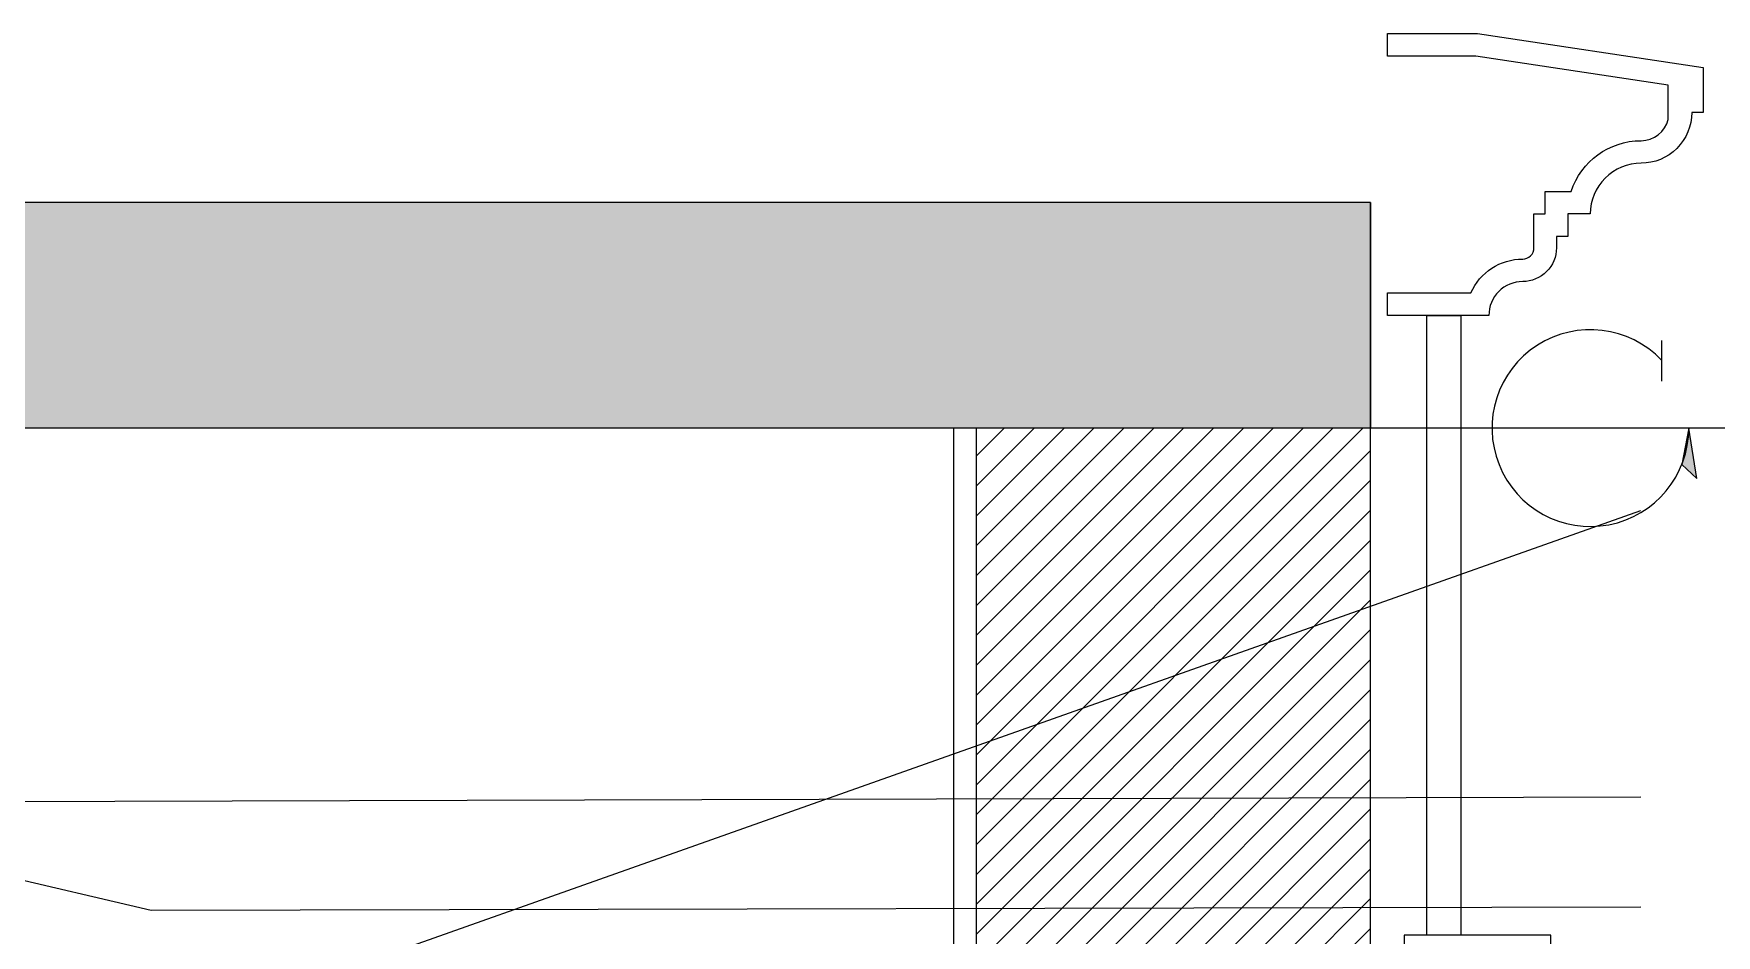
# Model space of a CAD drawing. Header units: inches. Extents: x -12478 to 399182, y -16583 to 525552.
# Drawn here: x 66060 to 67553, y 22562 to 23362 of the extents above; entities that cross this region are included whole.
import ezdxf

# ---------------------------------------------------------------- set-up
doc = ezdxf.new("R2010")
doc.units = ezdxf.units.IN
doc.header["$LTSCALE"] = 1000
doc.header["$MEASUREMENT"] = 0
doc.linetypes.add('DASHED', pattern=[0.75, 0.5, -0.25])
doc.linetypes.add('HIDDEN', pattern=[0.375, 0.25, -0.125])
for name, color, linetype in [('A-Hidden', 8, 'HIDDEN'), ('Layer1', 1, 'Continuous'), ('Layer3', 3, 'Continuous'), ('Layer7', 8, 'Continuous')]:
    doc.layers.add(name, color=color, linetype=linetype)
doc.layers.add('A-RNDR-PLST', color=1, linetype='Continuous', lineweight=9)
doc.layers.add('ID-NOTES', color=3, linetype='Continuous', lineweight=0)
doc.styles.add('ZZ-Dim All', font='romans.shx', dxfattribs={"width": 0.8})
doc.dimstyles.new('DIM 0200', dxfattribs={"dimscale": 200, "dimtxt": 1, "dimasz": 0.8, "dimexe": 0.5, "dimexo": 1, "dimgap": 0.4, "dimtad": 1, "dimdec": 0, "dimrnd": 10, "dimdsep": 46, "dimtxsty": 'ZZ-Dim All', "dimblk1": 'ARCHTICK', "dimblk2": 'ARCHTICK', "dimsah": 1, "dimcen": 1, "dimdle": 0.5, "dimclrd": 256, "dimclre": 256, "dimclrt": 256, "dimadec": 0, "dimazin": 2, "dimtfac": 1, "dimtdec": 0, "dimtix": 1, "dimtmove": 2, "dimatfit": 2, "dimfxl": 1, "dimfxlon": 1, "dimtolj": 1, "dimtzin": 0, "dimlwd": -1, "dimlwe": -1, "dimarcsym": 0})

# ---------------------------------------------------------------- blocks, each defined once
blk = doc.blocks.new('arrow01')
at = {"layer": 'Layer1'}
blk.add_hatch(color=256, dxfattribs=at).paths.add_polyline_path([(7, -44.7), (0, 0), (-6.2, -32.4)])
at = {"layer": 'Layer1', "elevation": 375.8}
blk.add_lwpolyline([(7, -44.7), (0, 0), (-6.2, -32.4)], close=True, dxfattribs=at)
at = {"layer": 'Layer7'}
blk.add_line((-24, 41.5), (-24, 77.7), dxfattribs=at)
blk.add_arc((-87.3, 0), 87.3, 43.49, 0, dxfattribs=at)
blk = doc.blocks.new('_ARCHTICK')
at = {"color": 0, "linetype": 'ByBlock', "const_width": 0.15}
blk.add_lwpolyline([(-0.5, -0.5), (0.5, 0.5)], dxfattribs=at)

msp = doc.modelspace()

# ---------------------------------------------------------------- hatches: boundary and pattern name
at = {"layer": 'Layer7'}
h = msp.add_hatch(dxfattribs=at)
h.set_pattern_fill('AR-CONC', color=256, scale=10, style=0)
h.set_pattern_definition([(130, (-149429.85, -95187.583), (-71.726018, -6.275213), [7.5, -82.5]), (185, (-149429.85, -95187.58), (13.875133, 75.219213), [6, -66]), (79.5486, (-149435.83, -95188.106), (-57.850938, 68.943954), [6.37402, -70.114211]), (133.8158, (-149429.85, -95167.58), (-106.724105, -16.5519), [11.25, -123.75]), (83.3644, (-149438.74, -95168.96), (-93.46627, 97.411787), [9.56103, -105.1713]), (188.8158, (-149429.85, -95167.58), (-93.466195, 97.41186), [9, -99]), (159, (-149439.85, -95172.583), (-59.690705, -40.261889), [7.5, -82.5]), (214, (-149439.85, -95172.58), (-24.331533, 72.515005), [6, -66]), (108.5486, (-149444.824, -95175.94), (-84.022263, 32.25305), [6.37402, -70.114211]), (142.5, (-149429.85, -95187.583), (-1.2159855, 33.2893854), [0, -65.2, 0, -67, 0, -66.25]), (172.5, (-149429.85, -95187.583), (-26.306954, 39.441171), [0, -38.2, 0, -63.7, 0, -25.25]), (212.5, (-149407.55, -95187.583), (-53.3822436, -2.2554872), [0, -25, 0, -78, 0, -103.5]), (222.5, (-149397.55, -95187.583), (-58.318617, 10.010498), [0, -32.5, 0, -51.8, 0, -73.5])])
h.paths.add_polyline_path([(60701.6, 23212.1), (60701.6, 23012.1), (67246.6, 23012.1), (67246.6, 23212.1)])
h = msp.add_hatch(dxfattribs=at)
h.set_pattern_fill('ANSI31,_O', color=8, scale=150, angle=270)
h.set_pattern_definition([(225, (-60063.07, -98907.952), (-13.2582521, 13.2582521), [])])
h.paths.add_polyline_path([(67246.6, 23012.1), (66896.6, 23012.1), (66896.6, 22312.1), (66996.6, 22312.1), (66996.6, 22412.1), (67246.6, 22412.1)])

# ---------------------------------------------------------------- linework, layer by layer
at = {"layer": 'A-Hidden', "linetype": 'DASHED', "lineweight": 0, "ltscale": 10}
msp.add_line((69023.8, 23012.1, 0), (55743.7, 23012.1, 0), dxfattribs=at)
at = {"layer": 'A-RNDR-PLST', "color": 1, "ltscale": 0.03}
msp.add_line((66876.6, 23012.1, 0), (66876.6, 22312.1, 0), dxfattribs=at)
at = {"layer": 'Layer1', "elevation": 0}
for points in [[(67510.8, 23286), (67510.8, 23316.4), (67340.1, 23342.1), (67261.6, 23342.1), (67261.6, 23362.1), (67341.6, 23362.1), (67541.6, 23332.1), (67541.6, 23292.1), (67531.6, 23292.1), (67531.6, 23292.1, -0.414214), (67486.6, 23247.1), (67486.6, 23247.1, 0.414214), (67441.6, 23202.1), (67441.6, 23202.1), (67421.6, 23202.1), (67421.6, 23182.1), (67411.6, 23182.1), (67411.6, 23172.1, -0.414214), (67381.6, 23142.1), (67381.6, 23142.1, 0.414214), (67351.6, 23112.1), (67351.6, 23112.1), (67341.6, 23112.1), (67261.6, 23112.1), (67261.6, 23132.1), (67335.7, 23132.1, -0.298217), (67381.6, 23162.1, 0.414214), (67391.6, 23172.1), (67391.6, 23202.1), (67401.6, 23202.1), (67401.6, 23222.1), (67424.7, 23222.1, -0.325305), (67486.6, 23267.1, 0.344467)], [(67386.6, 22502.1), (67386.6, 22522.1), (67406.6, 22522.1), (67406.6, 22562.1), (67276.6, 22562.1), (67276.6, 22412.1), (67206.6, 22342.1), (67001.6, 22342.1), (67001.6, 22312.1), (67306.6, 22312.1), (67306.6, 22332.1), (67326.6, 22332.1, -0.296029), (67366.9, 22393.9, 0.53984)]]:
    msp.add_lwpolyline(points, format="xyb", close=True, dxfattribs=at)
msp.add_lwpolyline([(67326.6, 22562.1), (67296.6, 22562.1), (67296.6, 23112.1), (67326.6, 23112.1)], close=True, dxfattribs=at)
at = {"layer": 'Layer3'}
for p, q in [((67246.6, 23212.1, 0), (60701.6, 23212.1, 0)), ((67246.6, 23012.1, 0), (60701.6, 23012.1, 0))]:
    msp.add_line(p, q, dxfattribs=at)
at = {"layer": 'Layer3', "elevation": 0}
for points in [[(67246.6, 23212.1), (67246.6, 23012.1)], [(67246.6, 23012.1), (67246.6, 23212.1)]]:
    msp.add_lwpolyline(points, dxfattribs=at)
msp.add_lwpolyline([(67246.6, 23012.1), (66896.6, 23012.1), (66896.6, 22312.1), (66996.6, 22312.1), (66996.6, 22412.1), (67246.6, 22412.1)], close=True, dxfattribs=at)

# ---------------------------------------------------------------- block references
at = {"layer": 'Layer3'}
msp.add_blockref('arrow01', (67529, 23012.1, -375.8), dxfattribs=at)

# ---------------------------------------------------------------- leaders
at = {"layer": 'ID-NOTES'}
for points in [[(64629.6, 22941.2, 0), (66164.7, 22584.5, 0), (67486.3, 22587.2, 0)], [(65901.7, 22378, 0), (67486.3, 22938.9, 0)], [(65885.2, 22680.3, 0), (67486.3, 22684.9, 0)]]:
    msp.add_leader(points, dimstyle='DIM 0200', override={"dimasz": 0.2, "dimtad": 0, "dimclrd": 8}, dxfattribs=at)

doc.saveas('drawing.dxf')
